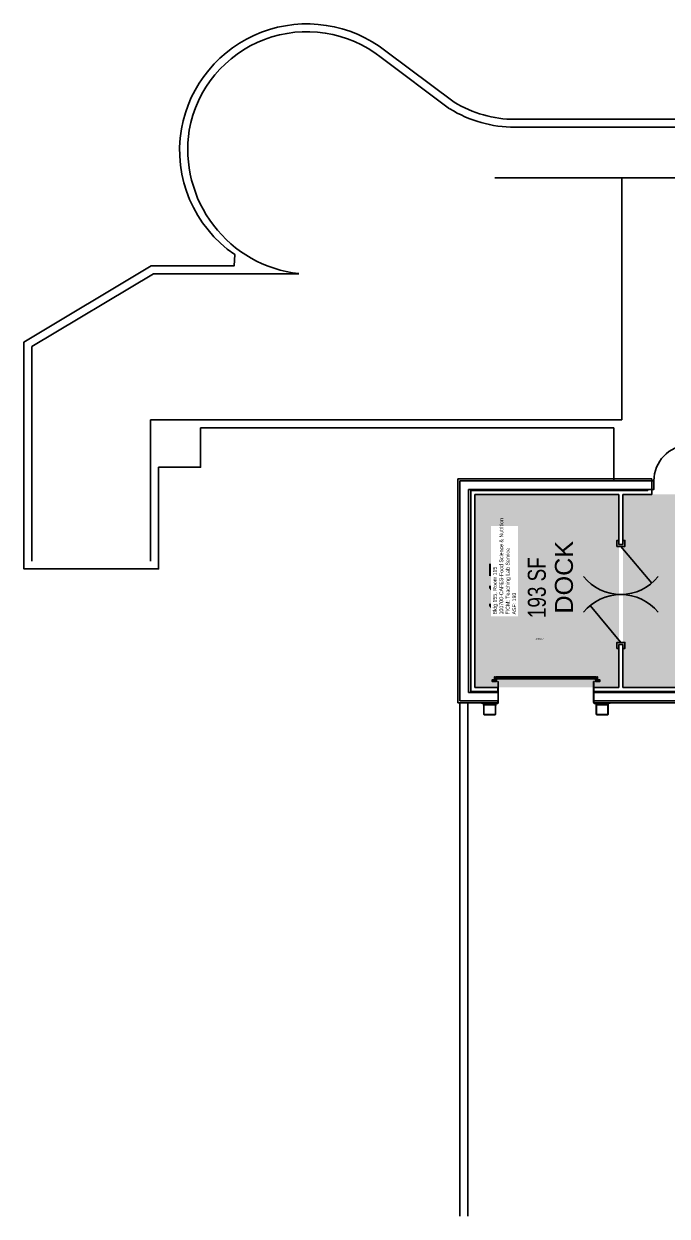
# Model space of a CAD drawing. Header units: inches. Extents: x 301 to 3536, y 239 to 1711.
# Drawn here: x 301 to 945, y 239 to 1431 of the extents above; entities that cross this region are included whole.
import ezdxf
from ezdxf.enums import TextEntityAlignment as Align

# ---------------------------------------------------------------- set-up
doc = ezdxf.new("R2010")
doc.units = ezdxf.units.IN
doc.header["$MEASUREMENT"] = 0
for name, color, linetype in [('A-DOOR', 2, 'Continuous'), ('A-IDEN-RNUM', 7, 'Continuous'), ('A-IDEN-SNUM', 4, 'Continuous'), ('A-IDEN-TEXT', 4, 'Continuous'), ('A-IDEN-VNUM', 4, 'Continuous'), ('A-SITE', 3, 'Continuous'), ('A-WALL', 5, 'Continuous'), ('AREA-TEXT', 3, 'Continuous'), ('Rooms-Category-Color', 7, 'Continuous'), ('Rooms-College-Color', 7, 'Continuous'), ('Rooms-Department-Color', 7, 'Continuous'), ('Rooms-Division-Color', 7, 'Continuous'), ('Rooms-Information', 7, 'Continuous')]:
    doc.layers.add(name, color=color, linetype=linetype)
doc.styles.add('Annotative', font='arial.ttf')
doc.styles.add('AREA', font='arial.ttf', dxfattribs={"height": 15})
doc.styles.add('ROOMSNUMBER', font='arial.ttf', dxfattribs={"height": 1})
doc.styles.add('ROOMVNUMBER', font='arial.ttf', dxfattribs={"width": 0.85, "height": 0.075})

msp = doc.modelspace()

# ---------------------------------------------------------------- hatches: boundary and pattern name
at = {"layer": 'Rooms-Category-Color', "true_color": 0xe3f498}
msp.add_hatch(color=61, dxfattribs=at).paths.add_polyline_path([(896.5, 767.9), (896.5, 960.9), (752.5, 960.9), (752.5, 767.9)])
at = {"layer": 'Rooms-Category-Color', "true_color": 0xadadad}
msp.add_hatch(color=253, dxfattribs=at).paths.add_polyline_path([(3104.5, 742.4), (3104.5, 808.4), (3227.5, 808.4), (3227.5, 822.4), (3237, 822.4), (3237, 898.4), (3227.5, 898.4), (3227.5, 912.4), (991.5, 912.4), (991.5, 960.9), (900.5, 960.9), (900.5, 767.9), (991.5, 767.9), (991.5, 808.4), (2942.9, 808.4), (2942.9, 742.4)])
at = {"layer": 'Rooms-College-Color', "true_color": 0xe3c5e1}
msp.add_hatch(color=254, dxfattribs=at).paths.add_polyline_path([(896.5, 767.9), (896.5, 960.9), (752.5, 960.9), (752.5, 767.9)])
at = {"layer": 'Rooms-College-Color', "true_color": 0xadadad}
msp.add_hatch(color=253, dxfattribs=at).paths.add_polyline_path([(3104.5, 742.4), (3104.5, 808.4), (3227.5, 808.4), (3227.5, 822.4), (3237, 822.4), (3237, 898.4), (3227.5, 898.4), (3227.5, 912.4), (991.5, 912.4), (991.5, 960.9), (900.5, 960.9), (900.5, 767.9), (991.5, 767.9), (991.5, 808.4), (2942.9, 808.4), (2942.9, 742.4)])
at = {"layer": 'Rooms-Department-Color', "true_color": 0xe3c5e1}
msp.add_hatch(color=254, dxfattribs=at).paths.add_polyline_path([(896.5, 767.9), (896.5, 960.9), (752.5, 960.9), (752.5, 767.9)])
at = {"layer": 'Rooms-Department-Color', "true_color": 0xacacac}
msp.add_hatch(color=253, dxfattribs=at).paths.add_polyline_path([(3104.5, 742.4), (3104.5, 808.4), (3227.5, 808.4), (3227.5, 822.4), (3237, 822.4), (3237, 898.4), (3227.5, 898.4), (3227.5, 912.4), (991.5, 912.4), (991.5, 960.9), (900.5, 960.9), (900.5, 767.9), (991.5, 767.9), (991.5, 808.4), (2942.9, 808.4), (2942.9, 742.4)])
at = {"layer": 'Rooms-Division-Color', "true_color": 0xe3c5e1}
msp.add_hatch(color=254, dxfattribs=at).paths.add_polyline_path([(896.5, 767.9), (896.5, 960.9), (752.5, 960.9), (752.5, 767.9)])
at = {"layer": 'Rooms-Division-Color', "true_color": 0xadadad}
msp.add_hatch(color=253, dxfattribs=at).paths.add_polyline_path([(3104.5, 742.4), (3104.5, 808.4), (3227.5, 808.4), (3227.5, 822.4), (3237, 822.4), (3237, 898.4), (3227.5, 898.4), (3227.5, 912.4), (991.5, 912.4), (991.5, 960.9), (900.5, 960.9), (900.5, 767.9), (991.5, 767.9), (991.5, 808.4), (2942.9, 808.4), (2942.9, 742.4)])

# ---------------------------------------------------------------- linework, layer by layer
at = {"layer": 'A-DOOR'}
for p, q in [((898.5, 908.8), (929.4, 872.1)), ((898.5, 812.8), (867.7, 849.6)), ((761.5, 752), (773, 752)), ((885.5, 752), (874, 752)), ((773, 750.5), (761.5, 750.5)), ((874, 750.5), (885.5, 750.5))]:
    msp.add_line(p, q, dxfattribs=at)
for points in [[(931.5, 972.4), (931.5, 974.4), (929.5, 974.4), (929.5, 965.9), (931.5, 965.9), (931.5, 972.4)], [(896.5, 914.8), (894.5, 914.8), (894.5, 908.8), (902.5, 908.8), (902.5, 914.8), (900.5, 914.8)], [(896.5, 806.8), (894.5, 806.8), (894.5, 812.8), (902.5, 812.8), (902.5, 806.8), (900.5, 806.8)]]:
    msp.add_lwpolyline(points, dxfattribs=at)
for points in [[(774.1, 775.4), (769.6, 775.4), (769.6, 773.9), (774.1, 773.9)], [(774, 775.3), (769.7, 775.3), (769.7, 774), (774, 774)], [(773.5, 777.1), (772.5, 777.1), (772.5, 777.6), (773.5, 777.6)], [(773.8, 778.2), (773.8, 776.5), (773.5, 776.5), (773.5, 778.2)], [(873.4, 778.4), (773.8, 778.4), (773.8, 776.4), (873.4, 776.4)], [(873.1, 778.1), (774, 778.1), (774, 776.6), (873.1, 776.6)], [(873, 775.4), (877.5, 775.4), (877.5, 773.9), (873, 773.9)], [(873.1, 775.3), (877.4, 775.3), (877.4, 774), (873.1, 774)], [(873.3, 778.2), (873.3, 776.5), (873.6, 776.5), (873.6, 778.2)], [(873.6, 777.1), (874.6, 777.1), (874.6, 777.6), (873.6, 777.6)], [(761.1, 752.2), (759.1, 752.2), (759.1, 752.4), (761.3, 752.4), (761.3, 750.2), (761.1, 750.2)], [(773.4, 751.8), (775.4, 751.8), (775.4, 752), (773.2, 752), (773.2, 749.8), (773.4, 749.8)], [(873.7, 751.8), (871.7, 751.8), (871.7, 752), (873.9, 752), (873.9, 749.8), (873.7, 749.8)], [(885.9, 752.2), (887.9, 752.2), (887.9, 752.4), (885.7, 752.4), (885.7, 750.2), (885.9, 750.2)]]:
    msp.add_lwpolyline(points, close=True, dxfattribs=at)
at = {"layer": 'A-DOOR', "const_width": 0.07}
for points in [[(773.5, 775.4), (771.6, 775.4), (771.6, 778.1)], [(873.5, 775.4), (875.5, 775.4), (875.5, 778.1)]]:
    msp.add_lwpolyline(points, dxfattribs=at)
for points in [[(773, 775.8), (771.7, 775.8), (771.7, 778.4, -1), (772.7, 778.4), (772.7, 778.3)], [(874.1, 775.8), (875.3, 775.8), (875.3, 778.4, 1), (874.3, 778.4), (874.3, 778.3)]]:
    msp.add_lwpolyline(points, format="xyb", dxfattribs=at)
at = {"layer": 'A-DOOR'}
for points in [[(772, 776.4, 1), (772.5, 776.4), (772.5, 778.4, 1), (772, 778.4)], [(875.1, 776.4, -1), (874.6, 776.4), (874.6, 778.4, -1), (875.1, 778.4)], [(772.5, 740.7, 0.414214), (773, 741.2), (773, 752), (773.2, 752), (773.2, 741, -0.414214), (772.7, 740.5), (761.8, 740.5, -0.414214), (761.3, 741), (761.3, 752), (761.5, 752), (761.5, 741.2, 0.414214), (762, 740.7)], [(874.5, 740.7, -0.414214), (874, 741.2), (874, 752), (873.9, 752), (873.9, 741, 0.414214), (874.4, 740.5), (885.2, 740.5, 0.414214), (885.7, 741), (885.7, 752), (885.5, 752), (885.5, 741.2, -0.414214), (885, 740.7)]]:
    msp.add_lwpolyline(points, format="xyb", close=True, dxfattribs=at)
at = {"layer": 'A-DOOR', "const_width": 0.07}
for points in [[(774, 775.6, -1), (775.5, 775.6), (775.5, 774.1), (774, 774.1)], [(774, 775.6, -1), (775.5, 775.6), (775.5, 774.1), (774, 774.1)], [(873, 775.6, 1), (871.5, 775.6), (871.5, 774.1), (873, 774.1)], [(873, 775.6, 1), (871.5, 775.6), (871.5, 774.1), (873, 774.1)]]:
    msp.add_lwpolyline(points, format="xyb", close=True, dxfattribs=at)
at = {"layer": 'A-DOOR'}
for points in [[(775.6, 752.6, -0.414214), (775.3, 752.3), (769.8, 752.3), (769.8, 752.1), (775.3, 752.1, 0.414214), (775.8, 752.6), (775.8, 773.6), (775.6, 773.6), (775.6, 752.6)], [(871.4, 752.6, 0.414214), (871.7, 752.3), (877.2, 752.3), (877.2, 752.1), (871.7, 752.1, -0.414214), (871.2, 752.6), (871.2, 773.6), (871.4, 773.6), (871.4, 752.6)]]:
    msp.add_lwpolyline(points, format="xyb", dxfattribs=at)
for centre, radius, start, end in [((967.5, 974.4), 36, 92.7863, 180), ((898.5, 908.8), 48, 218.9065, 321.0935), ((898.5, 812.8), 48, 38.9065, 141.0935)]:
    msp.add_arc(centre, radius, start, end, dxfattribs=at)
at = {"layer": 'A-SITE'}
for p, q in [((727.2, 1346.5), (658.7, 1397.9)), ((975.5, 1328.1), (792.5, 1328.1)), ((772.5, 1277.3), (975.5, 1277.3)), ((899.3, 1277.3), (899.3, 1035.4)), ((431, 1181.6), (309.3, 1108.7)), ((576.3, 1181.6), (431, 1181.6)), ((309.3, 1108.7), (309.3, 894.2)), ((428.2, 894.2), (428.2, 1035.4)), ((428.2, 1035.4), (899.3, 1035.4)), ((737.5, 752.4), (737.5, 239.1)), ((745.5, 239.1), (745.5, 752.4))]:
    msp.add_line(p, q, dxfattribs=at)
msp.add_lwpolyline([(975.5, 1336), (792.5, 1336, -0.137442), (731.7, 1353), (663.5, 1404.1, 0.565752), (458.9, 1326.3, 0.29314), (512.3, 1200.8), (511.8, 1189.5), (428.8, 1189.5), (301.4, 1113.2), (301.4, 886.3), (436.1, 886.3), (436.1, 988.1), (478.2, 988.1), (478.2, 1027.4), (891.4, 1027.4), (891.4, 974.3)], format="xyb", dxfattribs=at)
for centre, radius, start, end in [((584.6, 1303.8), 119.8, 51.7801, 169.801), ((792.5, 1453), 124.9, 238.5181, 270), ((590.6, 1306.1), 125.3, 171.3294, 263.4277)]:
    msp.add_arc(centre, radius, start, end, dxfattribs=at)
at = {"layer": 'A-WALL'}
for p, q in [((735.5, 752.4), (735.5, 976.4)), ((929.5, 976.4), (735.5, 976.4)), ((737.5, 754.4), (737.5, 974.4)), ((929.5, 974.4), (737.5, 974.4)), ((746, 762.9), (746, 965.9)), ((929.5, 965.9), (746, 965.9)), ((925.5, 965.9), (929.5, 965.9)), ((925.5, 964.9), (925.5, 965.9)), ((929.5, 976.4), (929.5, 974.4)), ((929.5, 965.9), (929.5, 960.9)), ((748.5, 964.9), (925.5, 964.9)), ((748.5, 763.9), (748.5, 964.9)), ((752.5, 960.9), (752.5, 767.9)), ((896.5, 960.9), (752.5, 960.9)), ((896.5, 910.8), (896.5, 960.9)), ((900.5, 960.9), (900.5, 910.8)), ((929.5, 960.9), (900.5, 960.9)), ((900.5, 910.8), (896.5, 910.8)), ((896.5, 810.8), (900.5, 810.8)), ((896.5, 767.9), (896.5, 810.8)), ((900.5, 810.8), (900.5, 767.9)), ((775.5, 763.9), (748.5, 763.9)), ((752.5, 767.9), (775.5, 767.9)), ((775.5, 763.9), (775.5, 767.9)), ((871.5, 763.9), (871.5, 767.9)), ((871.5, 767.9), (896.5, 767.9)), ((991.5, 763.9), (871.5, 763.9)), ((900.5, 767.9), (991.5, 767.9)), ((775.5, 752.4), (735.5, 752.4)), ((775.5, 754.4), (737.5, 754.4)), ((775.5, 762.9), (746, 762.9)), ((775.5, 754.4), (775.5, 752.4)), ((986, 762.9), (871.5, 762.9)), ((871.5, 754.4), (871.5, 752.4)), ((977.5, 754.4), (871.5, 754.4)), ((975.5, 752.4), (871.5, 752.4))]:
    msp.add_line(p, q, dxfattribs=at)

# ---------------------------------------------------------------- texts
at = {"layer": 'A-IDEN-RNUM', "linetype": 'Continuous', "style": 'ROOMSNUMBER'}
msp.add_text('0115-00', height=1, dxfattribs=at).set_placement((813.1, 816))
at = {"layer": 'A-IDEN-SNUM', "linetype": 'Continuous', "style": 'ROOMSNUMBER'}
msp.add_text('1550011500', height=1, dxfattribs=at).set_placement((813.1, 816))
at = {"layer": 'A-IDEN-TEXT', "insert": (832.5, 841.7), "char_height": 18, "width": 38.306, "attachment_point": 1, "rotation": 90, "style": 'Annotative'}
msp.add_mtext('DOCK', dxfattribs=at)
at = {"layer": 'A-IDEN-VNUM', "linetype": 'Continuous', "style": 'ROOMVNUMBER', "width": 0.85}
msp.add_text('115', height=27, rotation=90, dxfattribs=at).set_placement((780.2, 867.6), align=Align.MIDDLE_CENTER)
at = {"layer": 'AREA-TEXT', "style": 'AREA', "width": 0.75}
msp.add_text('193 SF', height=18, rotation=90, dxfattribs=at).set_placement((814.4, 867.6), align=Align.MIDDLE_CENTER)

# ---------------------------------------------------------------- next in the draw order: texts
at = {"layer": 'Rooms-Information', "insert": (793.7, 840.8), "char_height": 3.8571, "width": 86.4, "attachment_point": 7, "rotation": 90, "style": 'ROOMVNUMBER', "bg_fill": 3, "box_fill_scale": 1.5, "bg_fill_color": 256, "bg_fill_true_color": 13158600, "bg_fill_transparency": 0}
msp.add_mtext('Bldg.155, Room 115^M^J100700-CAFES-Food Science & Nutrition^M^JFICM: Teaching Lab Service^M^JASF: 193', dxfattribs=at)

doc.saveas('drawing.dxf')
